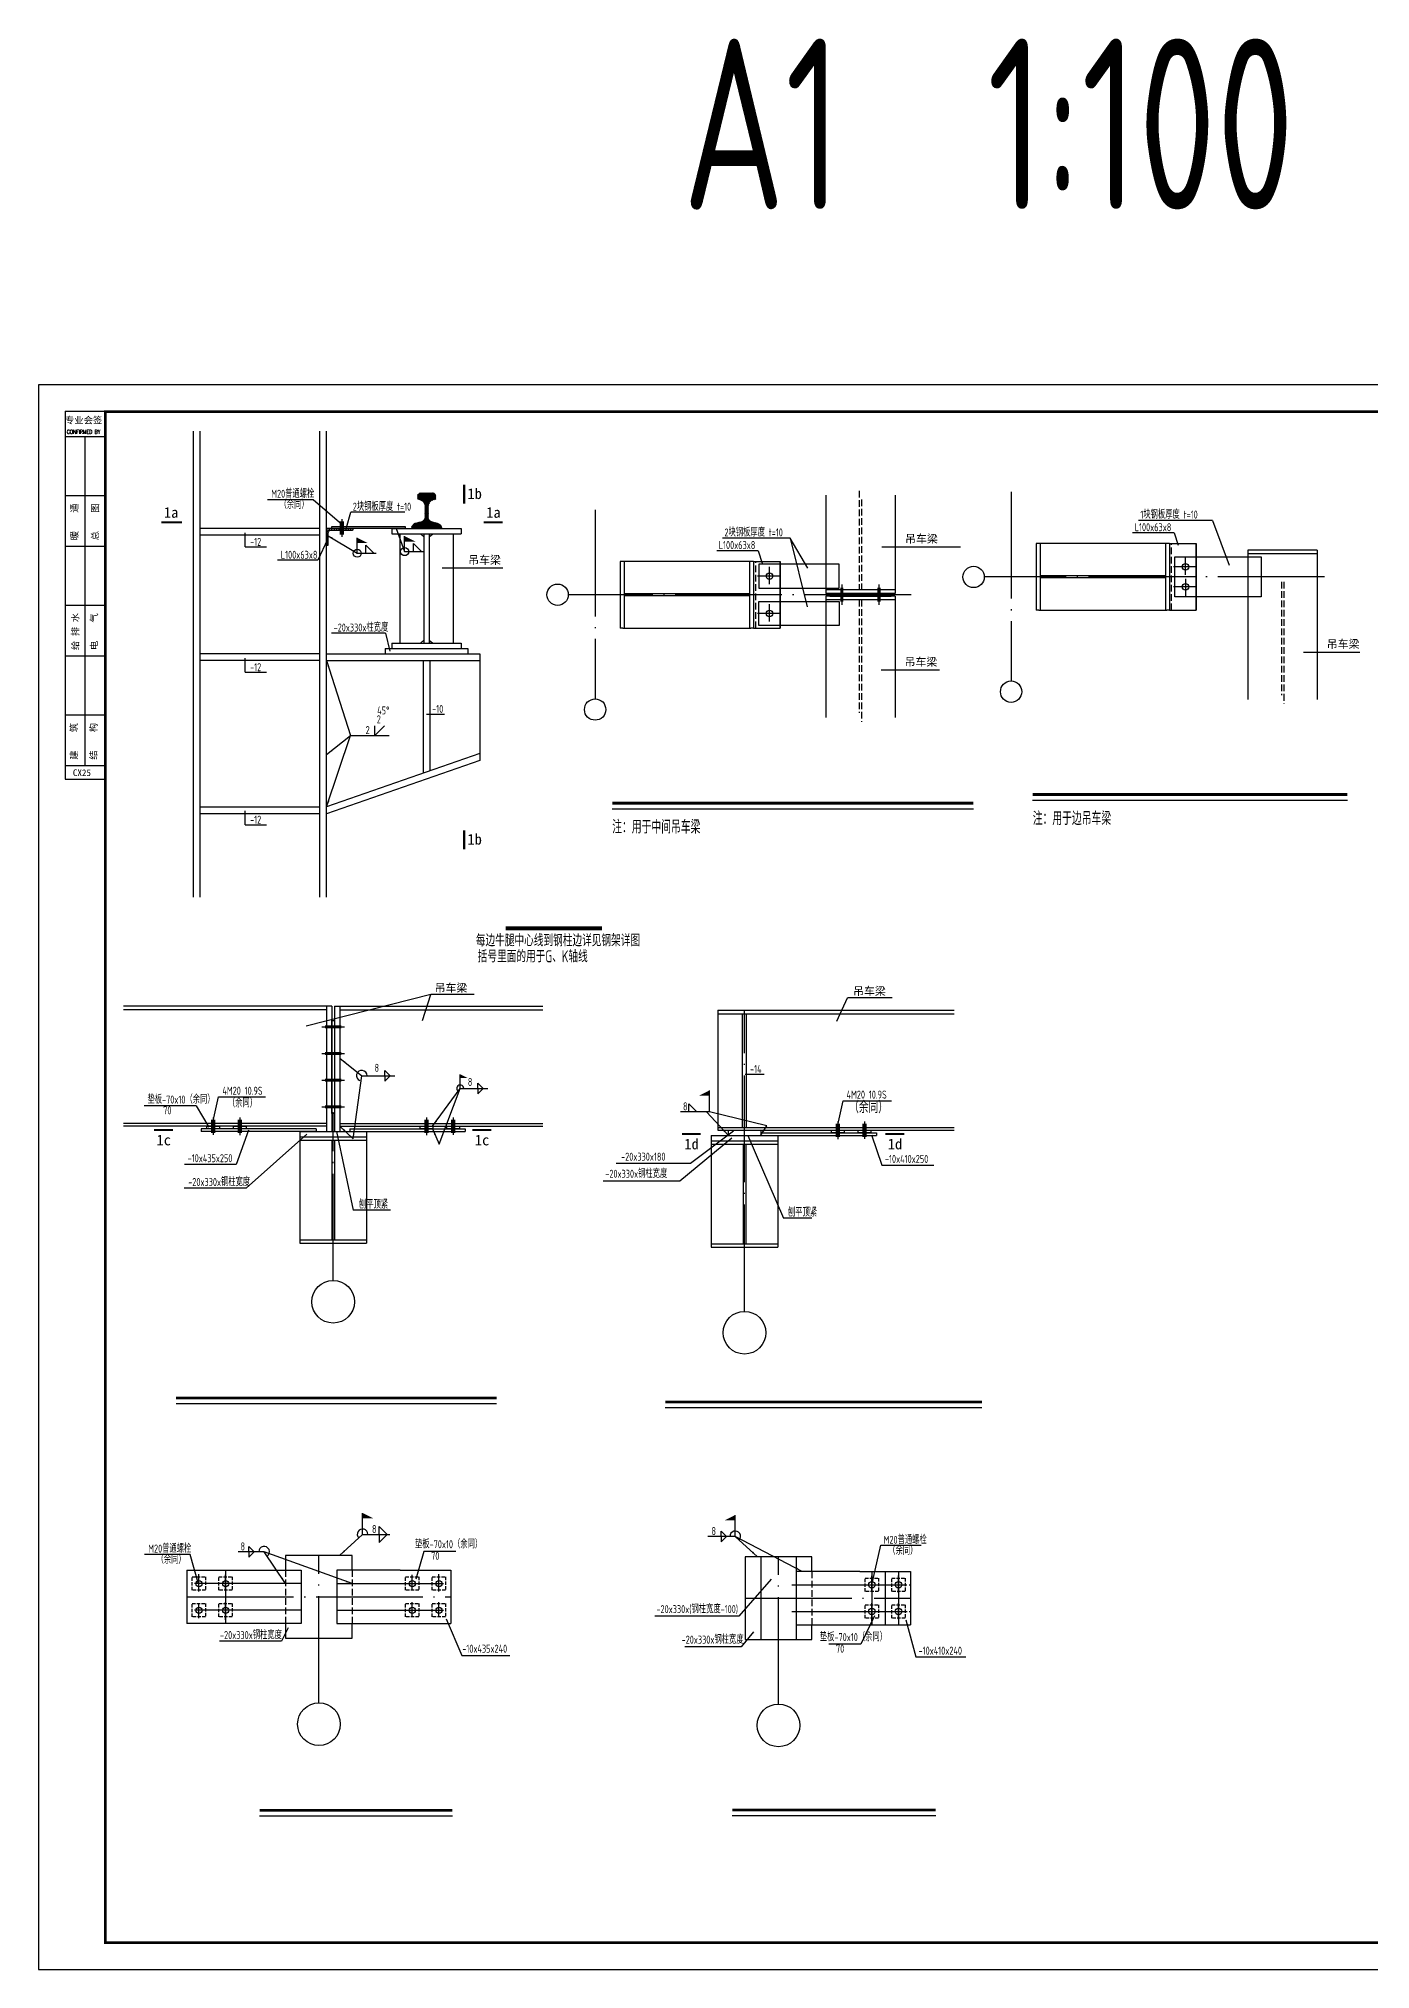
# Model space of a CAD drawing. Extents: x -138012 to 2129925, y -311560 to 0.
# Drawn here: x 2045825 to 2095771, y -188810 to -116427 of the extents above; entities that cross this region are included whole.
import ezdxf
from ezdxf.enums import TextEntityAlignment as Align

# ---------------------------------------------------------------- set-up
doc = ezdxf.new("R2010")
doc.units = 0
doc.header["$LTSCALE"] = 1000
doc.header["$MEASUREMENT"] = 0
doc.linetypes.add('DASH', pattern=[0.35, 0.25, -0.1])
doc.linetypes.add('DOTE', pattern=[2.42, 2, -0.2, 0.02, -0.2])
doc.layers.get('0').update_dxf_attribs({"linetype": 'CONTINUOUS'})
for name, color, linetype in [('10', 7, 'CONTINUOUS'), ('14', 2, 'CONTINUOUS'), ('DIM_SYMB', 3, 'CONTINUOUS'), ('DOTE', 253, 'DOTE'), ('PUB_TEXT', 7, 'CONTINUOUS'), ('PUB_TITLE', 4, 'CONTINUOUS'), ('STEEL', 6, 'CONTINUOUS'), ('TEXT', 7, 'CONTINUOUS'), ('THIN', 7, 'CONTINUOUS'), ('刚架', 4, 'CONTINUOUS'), ('图框', 4, 'CONTINUOUS'), ('柱子', 3, 'CONTINUOUS'), ('角钢拉板', 211, 'CONTINUOUS')]:
    doc.layers.add(name, color=color, linetype=linetype)
doc.styles.add('FF', font='tssdeng.shx', dxfattribs={"width": 0.7, "bigfont": 'tssdchn.shx'})
doc.styles.add('H1', font='')
doc.styles.add('iIcon2', font='')
doc.styles.add('MIMI-TKWZ', font='romanc.shx', dxfattribs={"width": 0.75, "oblique": 15, "bigfont": 'bigfont.shx'})
doc.styles.add('TSSD_Dimension', font='tssdeng.shx', dxfattribs={"width": 0.7, "bigfont": 'hztxt.shx'})
doc.styles.add('TSSD_REIN', font='tssdeng.shx', dxfattribs={"width": 0.7, "bigfont": 'tssdchn.shx'})
doc.styles.get('H1').set_extended_font_data('SimSun')
doc.styles.get('iIcon2').set_extended_font_data('SimSun')
doc.dimstyles.new('TSAN_100_100', dxfattribs={"dimtxt": 300, "dimasz": 100, "dimexe": 250, "dimexo": 250, "dimgap": 100, "dimtad": 2, "dimzin": 0, "dimdsep": 46, "dimtxsty": 'TSSD_Dimension', "dimblk": '_tsdba', "dimcen": 0, "dimclrt": 7, "dimadec": 0, "dimazin": 0, "dimtfac": 1, "dimtdec": 0, "dimtix": 1, "dimtmove": 2, "dimatfit": 3, "dimldrblk": '_tsdba', "dimfxl": 0, "dimtolj": 1, "dimtzin": 0, "dimarcsym": 0})
doc.dimstyles.new('TSAN_100_300', dxfattribs={"dimtxt": 900, "dimasz": 300, "dimexe": 750, "dimexo": 750, "dimgap": 300, "dimtad": 2, "dimlfac": 0.333333, "dimzin": 0, "dimdsep": 46, "dimtxsty": 'TSSD_Dimension', "dimblk": '_tsdba', "dimcen": 0, "dimclrt": 7, "dimadec": 0, "dimazin": 0, "dimtfac": 1, "dimtdec": 0, "dimtix": 1, "dimtmove": 2, "dimatfit": 3, "dimldrblk": '_tsdba', "dimfxl": 0, "dimtolj": 1, "dimtzin": 0, "dimarcsym": 0})
doc.dimstyles.new('TSAN_100_400', dxfattribs={"dimtxt": 1200, "dimasz": 400, "dimexe": 1000, "dimexo": 1000, "dimgap": 400, "dimtad": 2, "dimlfac": 0.25, "dimzin": 0, "dimdsep": 46, "dimtxsty": 'TSSD_Dimension', "dimblk": '_tsdba', "dimcen": 0, "dimclrt": 7, "dimadec": 0, "dimazin": 0, "dimtfac": 1, "dimtdec": 0, "dimtix": 1, "dimtmove": 2, "dimatfit": 3, "dimldrblk": '_tsdba', "dimfxl": 0, "dimtolj": 1, "dimtzin": 0, "dimarcsym": 0})

# ---------------------------------------------------------------- blocks, each defined once
blk = doc.blocks.new('A$C09065853')
h = blk.add_hatch()
h.set_pattern_fill('ANSI31', color=8, scale=100, style=0)
h.set_pattern_definition([(45, (-14064.265, -8087.625), (-8.838835, 8.838835), [])])
h.paths.add_polyline_path([(253, 416), (253, 223, -0.341761), (178, 127), (75, 100, 0.2722), (0, 25), (0, 0), (570, 0), (570, 25, 0.2722), (495, 100), (392, 127, -0.341761), (318, 223), (318, 416, -0.364443), (455, 545), (455, 620, 0.414214), (405, 670), (165, 670, 0.414214), (115, 620), (115, 545, -0.364443)])
blk = doc.blocks.new('_tsdba')
blk.add_lwpolyline([(0, 0, 0, 0.658, 0), (-2.5, 0, 0.658, 0.658, 0)], format="xyseb")
blk = doc.blocks.new('654634')
at = {"layer": '图框'}
for p, q in [((71967, -136041), (73467, -136041)), ((71967, -136041), (71967, -149325)), ((71967, -136987), (73467, -136987)), ((71967, -139193), (73467, -139193)), ((71967, -141099), (73467, -141099)), ((71967, -143306), (73467, -143306)), ((71967, -145212), (73467, -145212)), ((71967, -147419), (73467, -147419)), ((71967, -149325), (73467, -149325)), ((71967, -149325), (71967, -149825)), ((71967, -149825), (73467, -149825))]:
    blk.add_line(p, q, dxfattribs=at)
blk.add_lwpolyline([(72717, -149325), (72717, -136987)], dxfattribs=at)
at = {"layer": '图框', "style": 'iIcon2'}
for s, p in [('专业会签', (71956, -136500)), ('CX25', (72252, -149714))]:
    blk.add_text(s, height=250, dxfattribs=at).set_placement(p)
at = {"layer": '图框', "style": 'MIMI-TKWZ', "width": 0.75}
blk.add_text('CONFIRMED BY', height=145, dxfattribs=at).set_placement((72026, -136885))
at = {"layer": '图框', "style": 'iIcon2'}
for s, p in [('暖    通', (72436, -140877)), ('总    图', (73213, -140877)), ('给 排 水', (72469, -144990)), ('电    气', (73176, -144990)), ('建    筑', (72418, -149103)), ('结    构', (73149, -149103))]:
    blk.add_text(s, height=250, rotation=90, dxfattribs=at).set_placement(p)

msp = doc.modelspace()

# ---------------------------------------------------------------- hatches: boundary and pattern name
h = msp.add_hatch()
h.set_pattern_fill('ANSI31', color=250, scale=500, style=0)
h.set_pattern_definition([(45, (1891432.21, -37876.193), (-44.194174, 44.194174), [])])
h.paths.add_polyline_path([(2056687.732, -134952.386, -0.414213562), (2056787.732, -134852.386), (2057594.399, -134852.386, 0.414213562), (2057627.732, -134819.053), (2057627.732, -134792.386), (2056827.732, -134792.386), (2056827.732, -134792.386), (2056627.732, -134792.386), (2056627.732, -135422.386), (2056654.399, -135422.386, 0.414213562), (2056687.732, -135389.053)])

# ---------------------------------------------------------------- linework, layer by layer
for p, q in [((2075343.06, -133548.305, -490), (2075343.06, -137226.305, -490)), ((2077943.06, -133548.305, -490), (2077943.06, -137226.305, -490)), ((2089851.226, -134486.585, 48.094), (2090478.432, -136171.072, -1.766)), ((2053568.385, -135482.333), (2053568.385, -134960.463)), ((2074669.734, -136273.762, -1.818), (2074015.249, -135156.046, 48.042)), ((2074015.249, -135156.046, 48.042), (2074642.455, -137728.226, -1.818)), ((2088413.942, -134959.393, 48.042), (2088558.568, -135417.482, -0.23)), ((2053568.385, -135482.333), (2054369.887, -135482.333)), ((2067736.562, -136026.305, -1.818), (2067636.562, -136026.305, -1.818)), ((2067636.562, -136026.305), (2067636.562, -138526.305, -2.02)), ((2072536.562, -136026.305, -1.818), (2067736.562, -136026.308, 1.616)), ((2067786.562, -136026.305, 1.616), (2067786.562, -138526.305, -0.404)), ((2072486.562, -136026.305), (2072486.562, -138526.305, -2.02)), ((2072636.562, -136026.305, -1.818), (2072536.562, -136026.305, -1.818)), ((2072636.562, -136026.305), (2072636.562, -138526.305, -2.02)), ((2072636.562, -136026.305), (2073631.736, -136026.305, -1.268)), ((2072813.715, -135628.855, 48.042), (2072958.342, -136086.944, -0.23)), ((2073631.736, -138526.305, -1.47), (2073631.736, -136026.305, -1.268)), ((2073631.736, -136026.305, 0.55), (2073631.736, -138526.305, -1.47)), ((2077444.413, -135480.152, 356.586), (2080392.927, -135480.152, -701.157)), ((2083236.788, -135356.844), (2083236.788, -137856.844, -2.02)), ((2083336.788, -135356.844, -1.818), (2083236.788, -135356.844, -1.818)), ((2088136.788, -135356.844, -1.818), (2083336.788, -135356.846, 1.616)), ((2083386.788, -135356.844, 1.616), (2083386.788, -137856.844, -0.404)), ((2088086.788, -135356.844), (2088086.788, -137856.844, -2.02)), ((2088236.788, -135356.844, -1.818), (2088136.788, -135356.844, -1.818)), ((2088236.788, -135356.844), (2089231.962, -135356.844, 0.105)), ((2088236.788, -135356.844), (2088236.788, -137856.844, -2.02)), ((2089231.962, -137856.844, -1.47), (2089231.962, -135356.844, -1.268)), ((2089231.962, -135356.844, 0.55), (2089231.962, -137856.844, -1.47)), ((2091179.037, -135606.844, -489.948), (2091179.037, -141204.765, -489.948)), ((2093779.037, -135606.844, -449.497), (2091179.037, -135606.844, -449.497)), ((2093779.037, -135746.844, -449.497), (2091179.037, -135746.844, -449.497)), ((2093779.037, -135606.844, -489.948), (2093779.037, -141204.765, -489.948)), ((2060960.365, -136272.872, 857.435), (2063236.661, -136272.872, 19.023)), ((2088086.788, -136566.844, -1.818), (2083386.788, -136566.844, -1.818)), ((2088086.788, -136646.844, -1.818), (2083386.788, -136646.844, -1.818)), ((2072486.562, -137236.305, -1.818), (2067786.562, -137236.305, -1.818)), ((2072486.562, -137316.305, -1.818), (2067786.562, -137316.305, -1.818)), ((2077943.06, -137086.305, -490), (2075343.06, -137086.305, -490)), ((2077943.06, -137226.305, -490), (2075343.06, -137226.305, -490)), ((2075343.06, -137326.305, -490), (2075343.06, -141874.226, -490)), ((2077943.06, -137326.305, -490), (2075343.06, -137326.305, -490)), ((2077943.06, -137466.305, -490), (2075343.06, -137466.305, -490)), ((2077943.06, -137326.305, -490), (2077943.06, -141874.226, -490)), ((2083336.788, -137856.844, -1.818), (2083236.788, -137856.844, -1.818)), ((2083336.788, -137856.844, -1.818), (2088136.788, -137856.844, -2.02)), ((2088236.788, -137856.844, -1.818), (2088136.788, -137856.844, -1.818)), ((2088236.788, -137856.844, -0.202), (2089231.962, -137856.844, -0.097)), ((2058837.948, -138714.925, -910.14), (2058995.216, -139394.628)), ((2067736.562, -138526.305, -1.818), (2067636.562, -138526.305, -1.818)), ((2067736.562, -138526.305, -1.818), (2072536.562, -138526.305, -2.02)), ((2072636.562, -138526.305, -1.818), (2072536.562, -138526.305, -1.818)), ((2072636.562, -138526.305, -0.202), (2073631.736, -138526.305, -1.47)), ((2053568.385, -140180.714), (2053568.385, -139658.845)), ((2093258.89, -139424.69, 367.487), (2095380.41, -139424.69, -230.594)), ((2053568.385, -140180.714), (2054369.887, -140180.714)), ((2077422.913, -140094.152, 367.435), (2079610.273, -140094.152, -525.266)), ((2060374.573, -141746.864, -980), (2061043.254, -141746.864, -980)), ((2053568.385, -145898.495), (2053568.385, -145376.625)), ((2053568.385, -145898.495), (2054369.887, -145898.495)), ((2051729.405, -156441.072), (2052202.778, -157239.535)), ((2055620.67, -157593.64, 356.276), (2058120.67, -157593.64, 356.276)), ((2055620.67, -157723.722, 356.276), (2058120.67, -157723.722, 356.276)), ((2056820.834, -157723.722, 359.916), (2056820.834, -161453.558, 464.265)), ((2056920.506, -157723.722, 359.916), (2056920.506, -161453.558, 464.265)), ((2071047.216, -157743.64, 356.276), (2073547.216, -157743.64, 356.276)), ((2071047.216, -157873.722, 356.276), (2073547.216, -157873.722, 356.276)), ((2072247.38, -157873.722, 359.916), (2072247.38, -161603.558, 464.265)), ((2072347.052, -157873.722, 359.916), (2072347.052, -161603.558, 464.265)), ((2055620.67, -161453.558, 467.904), (2058120.67, -161453.558, 467.904)), ((2055620.67, -161583.64, 467.904), (2058120.67, -161583.64, 467.904)), ((2071047.216, -161603.558, 467.904), (2073547.216, -161603.558, 467.904)), ((2071047.216, -161733.64), (2073547.216, -161733.64)), ((2060276.286, -173138.077), (2059972.089, -174179.589, -2)), ((2077172.461, -175559.808), (2076655.355, -176621.39, 1))]:
    msp.add_line(p, q)
at = {"const_width": 80}
for points in [[(2061783.148, -133859.315), (2061783.148, -133148.315)], [(2051199.26, -134562.472), (2050432.26, -134562.472)], [(2063231.483, -134562.472), (2062520.483, -134562.472)], [(2061783.148, -146815.425), (2061783.148, -146104.425)], [(2050865.824, -157344.211), (2050154.824, -157344.211)], [(2062803.824, -157344.211), (2062092.824, -157344.211)], [(2070659.369, -157494.211), (2069948.369, -157494.211)], [(2078287.369, -157494.211), (2077576.369, -157494.211)]]:
    msp.add_lwpolyline(points, dxfattribs=at)
for points, elevation in [([(2059577.831, -134792.386), (2056827.732, -134792.386), (2056827.732, -134717.386), (2059577.831, -134717.386)], -490), ([(2088436.788, -135856.844), (2091679.138, -135856.844), (2091679.138, -137356.844), (2088436.788, -137356.844)], -0.101), ([(2072836.562, -137026.305), (2075843.161, -137026.305), (2075843.161, -136126.305), (2072836.562, -136126.305)], -0.202), ([(2072836.562, -137526.305), (2075843.161, -137526.305), (2075843.161, -138426.305), (2072836.562, -138426.305)], -0.202), ([(2075493.06, -137326.305), (2077793.06, -137326.305), (2077793.06, -137226.305), (2075493.06, -137226.305)], -490), ([(2056820.67, -153233.769), (2056920.67, -153233.769), (2056920.67, -156717.877), (2056820.67, -156717.877)], 1239.358), ([(2052132.761, -157193.567), (2052608.58, -157193.567), (2052608.58, -157293.64), (2052132.761, -157293.64)], 356.276), ([(2053132.761, -157193.567), (2053608.58, -157193.567), (2053608.58, -157293.64), (2053132.761, -157293.64)], 356.276), ([(2060132.761, -157193.567), (2060608.58, -157193.567), (2060608.58, -157293.64), (2060132.761, -157293.64)], 356.276), ([(2061132.761, -157193.567), (2061608.58, -157193.567), (2061608.58, -157293.64), (2061132.761, -157293.64)], 356.276), ([(2075559.306, -157343.567), (2076035.125, -157343.567), (2076035.125, -157443.64), (2075559.306, -157443.64)], 356.276), ([(2076559.306, -157343.567), (2077035.125, -157343.567), (2077035.125, -157443.64), (2076559.306, -157443.64)], 356.276)]:
    msp.add_lwpolyline(points, close=True, dxfattribs=dict(elevation=elevation))
at = {"const_width": 120}
for points, elevation in [([(2075946.138, -137014.805), (2075946.138, -137537.805)], -490), ([(2077339.982, -137014.805), (2077339.982, -137537.805)], -490), ([(2056560.215, -153476.088), (2057183.215, -153476.088)], 441.013), ([(2056560.215, -154476.088), (2057183.215, -154476.088)], 441.013), ([(2056560.215, -155476.088), (2057183.215, -155476.088)], 441.013), ([(2056560.215, -156476.088), (2057183.215, -156476.088)], 441.013)]:
    msp.add_lwpolyline(points, dxfattribs=dict(at, elevation=elevation))
at = {"linetype": 'DASH', "ltscale": 0.5, "elevation": -2}
for points in [[(2051589.821, -174098.255), (2052089.821, -174098.255), (2052089.821, -174598.255), (2051589.821, -174598.255)], [(2052589.821, -174098.255), (2053089.821, -174098.255), (2053089.821, -174598.255), (2052589.821, -174598.255)], [(2059589.821, -174098.255), (2060089.821, -174098.255), (2060089.821, -174598.255), (2059589.821, -174598.255)], [(2060589.821, -174098.255), (2061089.821, -174098.255), (2061089.821, -174598.255), (2060589.821, -174598.255)], [(2076824.069, -174140.108), (2077324.069, -174140.108), (2077324.069, -174640.108), (2076824.069, -174640.108)], [(2077824.069, -174140.108), (2078324.069, -174140.108), (2078324.069, -174640.108), (2077824.069, -174640.108)], [(2051589.821, -175098.255), (2052089.821, -175098.255), (2052089.821, -175598.255), (2051589.821, -175598.255)], [(2052589.821, -175098.255), (2053089.821, -175098.255), (2053089.821, -175598.255), (2052589.821, -175598.255)], [(2059589.821, -175098.255), (2060089.821, -175098.255), (2060089.821, -175598.255), (2059589.821, -175598.255)], [(2060589.821, -175098.255), (2061089.821, -175098.255), (2061089.821, -175598.255), (2060589.821, -175598.255)], [(2076822.22, -175140.108), (2077322.22, -175140.108), (2077322.22, -175640.108), (2076822.22, -175640.108)], [(2077824.069, -175140.108), (2078324.069, -175140.108), (2078324.069, -175640.108), (2077824.069, -175640.108)]]:
    msp.add_lwpolyline(points, close=True, dxfattribs=at)
for centre, radius in [((2080889.707, -136606.844, -1.818), 400), ((2065289.481, -137276.305, -1.818), 400), ((2082297.326, -140909.496, -1.41), 400), ((2066697.099, -141578.957, -1.41), 400), ((2056870.67, -163780.091, 467.904), 800), ((2072297.216, -164940.355, 467.904), 800), ((2056339.821, -179619.457, -2), 800), ((2073574.069, -179661.31, -2), 800)]:
    msp.add_circle(centre, radius)
at = {"layer": '14', "linetype": 'DASH'}
for p, q in [((2076603.06, -133378.977, -490), (2076603.06, -137086.305, -490)), ((2076683.06, -133710.169, -490), (2076683.06, -137086.305, -490)), ((2072716.562, -138526.305), (2072716.562, -136026.305)), ((2088316.788, -137856.844), (2088316.788, -135356.844)), ((2092439.037, -136796.844, -489.948), (2092439.037, -141035.436, -489.948)), ((2092519.037, -136796.844, -489.948), (2092519.037, -141366.629, -489.948)), ((2076603.06, -137466.305, -490), (2076603.06, -141704.897, -490)), ((2076683.06, -137466.305, -490), (2076683.06, -142036.09, -490))]:
    msp.add_line(p, q, dxfattribs=at)
at = {"layer": '14'}
for p, q in [((2056377.732, -134794.005), (2051877.732, -134794.005)), ((2056377.732, -135044.005), (2051877.732, -135044.005)), ((2059077.73, -134792.386, -490), (2061677.73, -134792.386, -490)), ((2059077.73, -134792.386, -490), (2059077.73, -134992.386, -490)), ((2059077.73, -134992.386, -490), (2060277.73, -134992.386, -490)), ((2059377.73, -134992.386, -490), (2059377.73, -139092.386, -490)), ((2060277.73, -135103.448, -490), (2060147.272, -134992.386, -490)), ((2060277.73, -134992.386, -490), (2060277.73, -139092.386, -490)), ((2060277.73, -134992.386, -490), (2061677.73, -134992.386, -490)), ((2060477.73, -134992.386, -490), (2060477.73, -139092.386, -490)), ((2060477.73, -135103.448, -490), (2060608.188, -134992.386, -490)), ((2061377.73, -134992.386, -490), (2061377.73, -139092.386, -490)), ((2061677.73, -134792.386, -490), (2061677.73, -134992.386, -490)), ((2056377.732, -139492.386), (2051877.732, -139492.386)), ((2056627.732, -139492.386), (2062377.728, -139492.386)), ((2058827.73, -139292.386, -490), (2061927.73, -139292.386, -490)), ((2058827.73, -139292.386, -490), (2058827.73, -139492.386, -490)), ((2059077.73, -139092.386, -490), (2060277.73, -139092.386, -490)), ((2059077.73, -139092.386, -490), (2059077.73, -139292.386, -490)), ((2060277.73, -138981.325, -490), (2060147.272, -139092.386, -490)), ((2060277.73, -139092.386, -490), (2061677.73, -139092.386, -490)), ((2060477.73, -138981.325, -490), (2060608.188, -139092.386, -490)), ((2061677.73, -139092.386, -490), (2061677.73, -139292.386, -490)), ((2061927.73, -139292.386, -490), (2061927.73, -139492.386, -490)), ((2062377.728, -139492.386), (2062377.728, -143492.386)), ((2056377.732, -139742.386), (2051877.732, -139742.386)), ((2056627.732, -139742.386), (2062377.728, -139742.386)), ((2060252.73, -139742.386, -980), (2060252.73, -143969.553, -980)), ((2060502.73, -139742.386, -980), (2060502.73, -143882.596, -980)), ((2062377.728, -143230.423), (2056627.728, -145230.423)), ((2062377.728, -143492.386), (2056627.728, -145492.386)), ((2056377.728, -145242.386), (2051877.728, -145242.386)), ((2056377.728, -145492.386), (2051877.728, -145492.386))]:
    msp.add_line(p, q, dxfattribs=at)
at = {"layer": 'DIM_SYMB'}
for points, const_width in [([(2083098.827, -144762.022), (2094910.337, -144762.022)], 105), ([(2067336.043, -145087.541), (2080882.9, -145087.541)], 105), ([(2063338.451, -149781.485), (2066954.621, -149781.485)], 140), ([(2050982.729, -167391.023), (2063002.682, -167391.023)], 105), ([(2069325.678, -167541.023), (2081199.131, -167541.023)], 105), ([(2054114.764, -182848.64), (2061342.942, -182848.64)], 105), ([(2071836.162, -182836.179), (2079471.338, -182836.179)], 105)]:
    msp.add_lwpolyline(points, dxfattribs=dict(at, const_width=const_width))
for points in [[(2067336.043, -145297.541), (2080882.9, -145297.541)], [(2083098.827, -144972.022), (2094910.337, -144972.022)], [(2050982.729, -167601.023), (2063002.682, -167601.023)], [(2069325.678, -167751.023), (2081199.131, -167751.023)], [(2054114.764, -183058.64), (2061342.942, -183058.64)], [(2071836.162, -183046.179), (2079471.338, -183046.179)]]:
    msp.add_lwpolyline(points, dxfattribs=at)
at = {"layer": 'DOTE', "color": 8, "linetype": 'DOTE', "ltscale": 2}
for p, q in [((2082297.326, -133420.765, -1.41), (2082297.326, -140509.496, -1.41)), ((2066697.099, -134090.226, -1.41), (2066697.099, -141178.957, -1.41)), ((2088838.387, -136531.676, -116.666), (2088838.387, -135882.47, -116.666)), ((2088838.387, -136476.176, -116.666), (2088838.387, -135896.324, -116.666)), ((2073631.736, -136576.305, -0.092), (2072788.161, -136576.305, -0.092)), ((2073238.161, -136876.137, -0.092), (2073238.161, -136226.932, -0.092)), ((2073238.161, -136820.638, -0.092), (2073238.161, -136240.785, -0.092)), ((2094043.233, -136606.844, -489.948), (2081289.707, -136606.844, -1.818)), ((2089231.962, -136231.844, -116.666), (2088388.387, -136231.844, -116.666)), ((2088838.387, -136682.012, -116.666), (2088838.387, -137331.217, -116.666)), ((2088838.387, -136737.511, -116.666), (2088838.387, -137317.364, -116.666)), ((2078543.06, -137276.305, -490), (2065689.481, -137276.305, -1.818)), ((2089231.962, -136981.844, -116.666), (2088388.387, -136981.844, -116.666)), ((2073631.736, -137976.305, -0.092), (2072788.161, -137976.305, -0.092)), ((2073238.161, -138276.137, -0.092), (2073238.161, -137626.932, -0.092)), ((2073238.161, -138220.638, -0.092), (2073238.161, -137640.785, -0.092)), ((2072297.216, -164140.355, 467.904), (2072297.216, -152844.374, 361.895)), ((2056870.67, -162980.091, 467.904), (2056870.67, -156678.211, 356.276)), ((2056339.821, -178819.457, -2), (2056339.821, -173298.255, -2)), ((2073574.069, -178861.31, -2), (2073574.069, -173340.108, -2)), ((2055670.277, -174348.255, -2), (2051389.821, -174348.255, -2)), ((2051839.821, -174648.087, -2), (2051839.821, -173998.882, -2)), ((2051839.821, -174592.588, -2), (2051839.821, -174012.735, -2)), ((2052839.821, -173848.255, -2), (2052839.821, -175848.255, -2)), ((2052839.821, -174592.588, -2), (2052839.821, -174012.735, -2)), ((2052839.821, -174592.588, -2), (2052839.821, -174012.735, -2)), ((2057009.364, -174348.255, -1.762), (2061289.821, -174348.255, -2)), ((2059560.654, -174348.255, -2), (2060156.873, -174348.255, -2)), ((2059560.654, -174348.255, -2), (2060156.873, -174348.255, -2)), ((2059839.821, -174592.588, -2), (2059839.821, -174012.735, -2)), ((2059839.821, -174592.588, -2), (2059839.821, -174012.735, -2)), ((2060839.821, -174648.087, -2), (2060839.821, -173998.882, -2)), ((2060839.821, -174592.588, -2), (2060839.821, -174012.735, -2)), ((2074074.069, -174390.108, -2), (2078524.069, -174390.108, -2)), ((2076794.903, -174390.108, -2), (2077391.122, -174390.108, -2)), ((2076794.903, -174390.108, -2), (2077391.122, -174390.108, -2)), ((2077074.069, -173890.108, -2), (2077074.069, -175890.108, -2)), ((2077074.069, -174634.44, -2), (2077074.069, -174054.588, -2)), ((2077074.069, -174634.44, -2), (2077074.069, -174054.588, -2)), ((2077574.069, -173890.108, -2), (2077574.069, -175890.108, -2)), ((2077794.903, -174390.108, -2), (2078391.122, -174390.108, -2)), ((2077820.14, -174390.108, -2), (2078360.914, -174390.108, -2)), ((2078074.069, -173890.108, -2), (2078074.069, -175890.108, -2)), ((2078074.069, -174689.94, -2), (2078074.069, -174040.734, -2)), ((2078074.069, -174634.44, -2), (2078074.069, -174054.588, -2)), ((2051389.821, -174848.255, -2), (2061289.821, -174848.255, -2)), ((2051839.821, -175640.26, -2), (2051839.821, -175096.526, -2)), ((2052839.821, -175592.588, -2), (2052839.821, -175037.735, -2)), ((2052839.821, -175706.877, -2), (2052839.821, -175096.526, -2)), ((2059839.821, -175592.588, -2), (2059839.821, -175037.735, -2)), ((2060839.821, -175592.588, -2), (2060839.821, -175037.735, -2)), ((2072324.069, -174890.108, -2), (2078524.069, -174890.108, -2)), ((2077074.069, -175634.44, -2), (2077074.069, -175079.588, -2)), ((2077074.069, -175748.73, -2), (2077074.069, -175138.378, -2)), ((2078074.069, -175634.44, -2), (2078074.069, -175079.588, -2)), ((2078074.069, -175682.113, -2), (2078074.069, -175138.378, -2)), ((2055670.277, -175348.255, -2), (2051389.821, -175348.255, -2)), ((2057009.364, -175348.255, -1.762), (2061289.821, -175348.255, -2)), ((2059546.793, -175348.255, -2), (2060129.151, -175348.255, -2)), ((2074074.069, -175390.108, -2), (2078524.069, -175390.108, -2)), ((2076781.041, -175390.108, -2), (2077363.399, -175390.108, -2)), ((2076794.903, -175390.108, -2), (2077391.122, -175390.108, -2)), ((2077794.903, -175390.108, -2), (2078391.122, -175390.108, -2)), ((2077847.881, -175390.108, -2), (2078402.516, -175390.108, -2))]:
    msp.add_line(p, q, dxfattribs=at)
at = {"layer": 'PUB_TITLE'}
msp.add_lwpolyline([(2045824.534, -188809.95), (2129924.534, -188809.95), (2129924.534, -129409.95), (2045824.534, -129409.95)], close=True, dxfattribs=at)
at = {"layer": 'PUB_TITLE', "const_width": 100}
msp.add_lwpolyline([(2048324.534, -187809.95), (2128924.534, -187809.95), (2128924.534, -130409.95), (2048324.534, -130409.95)], close=True, dxfattribs=at)
at = {"layer": 'STEEL'}
msp.add_lwpolyline([(2056627.732, -134792.386), (2056627.732, -135422.386), (2056654.399, -135422.386, 0.414213562), (2056687.732, -135389.053), (2056687.732, -134952.386, -0.414213562), (2056787.732, -134852.386), (2057594.399, -134852.386, 0.414213562), (2057627.732, -134819.053), (2057627.732, -134792.386), (2056627.732, -134792.386)], format="xyb", dxfattribs=at)
at = {"layer": 'TEXT'}
for p, q in [((2056126.111, -133713.129, -36.01), (2054411.894, -133713.129, -36.01)), ((2057196.284, -134642.433, -223.255), (2056126.111, -133713.129, -36.01)), ((2059555.635, -134185.11, -440.14), (2057529.298, -134185.11, 29.86)), ((2089851.226, -134486.585, 48.094), (2087068.612, -134486.585, 48.042)), ((2056653.01, -135199.956, 51.86), (2056293.555, -135977.69, 95.721)), ((2074015.249, -135156.046, 48.042), (2071468.386, -135156.046, 48.042)), ((2088413.942, -134959.393, 48.042), (2086854.772, -134959.393, 48.042)), ((2056293.555, -135977.69, 95.721), (2054784.453, -135977.69, 95.721)), ((2058102.603, -135720.283, -12), (2058102.603, -135420.283, -12)), ((2058402.603, -135720.283, -12), (2058102.603, -135420.283, -12)), ((2060179.542, -135660.279, -12), (2059879.542, -135360.279, -12)), ((2059879.542, -135660.279, -12), (2059879.542, -135360.279, -12)), ((2072813.715, -135628.855, 48.042), (2071254.546, -135628.855, 48.042)), ((2058837.948, -138714.925, -910.14), (2056811.61, -138714.925, -440.14)), ((2060531.009, -152258.226, 525.75), (2055856.178, -153451.134, 525.75)), ((2060223.333, -153240.215, 525.75), (2060531.009, -152258.226, 525.75)), ((2062159.233, -152258.226, 525.75), (2060531.009, -152258.226, 525.75)), ((2075760.878, -153263.215, 525.75), (2076162.428, -152389.46, 525.75)), ((2077833.198, -152389.46, 525.75), (2076162.428, -152389.46, 525.75)), ((2059009.772, -155310.476, 672.304), (2058809.772, -155110.476, 672.304)), ((2058809.772, -155310.476, 672.304), (2058809.772, -155110.476, 672.304)), ((2058809.772, -155310.476, 672.304), (2058809.772, -155510.476, 672.304)), ((2059009.772, -155310.476, 672.304), (2058809.772, -155510.476, 672.304)), ((2062300.05, -155788.993, 356.276), (2062300.05, -155588.993, 356.276)), ((2062500.05, -155788.993, 356.276), (2062300.05, -155588.993, 356.276)), ((2073035.08, -155262.305), (2072323.715, -155262.305)), ((2052370.67, -157000.782, 356.276), (2052569.384, -156098.336, 356.276)), ((2052569.384, -156098.336, 356.276), (2054329.036, -156098.336, 356.276)), ((2062500.05, -155788.993, 356.276), (2062300.05, -155988.993, 356.276)), ((2062300.05, -155788.993, 356.276), (2062300.05, -155988.993, 356.276)), ((2075797.216, -157150.782, 356.276), (2075995.929, -156248.336, 356.276)), ((2075995.929, -156248.336, 356.276), (2077808.545, -156248.336, 356.276)), ((2051729.405, -156441.072), (2049786.138, -156441.072)), ((2070506.233, -156655.214), (2070206.233, -156355.214)), ((2070206.233, -156655.214), (2070206.233, -156355.214)), ((2053701.95, -157349.971, 356.276), (2053236.139, -158638.972, 356.276)), ((2055882.824, -157497.211, 356.276), (2053608.24, -159527.256, 356.276)), ((2056997.222, -157393.64, 356.276), (2057624.659, -160345.514, 356.276)), ((2071826.369, -157649.211, 356.276), (2069870.786, -159263.256, 356.276)), ((2071883.752, -157389.632), (2070270.896, -158598.916)), ((2072423.767, -157543.64, 356.276), (2073762, -160643.98, 356.276)), ((2077061.73, -157519.666, -55.814), (2077443.135, -158662.063, -55.814)), ((2053236.139, -158638.972, 356.276), (2051292.872, -158638.972, 356.276)), ((2070270.896, -158598.916), (2067480.821, -158598.916)), ((2077443.135, -158662.063, -55.814), (2079393.143, -158662.063, -55.814)), ((2053608.24, -159527.256, 356.276), (2051287.072, -159527.256, 356.276)), ((2069870.786, -159263.256, 356.276), (2067000.278, -159263.256, 356.276)), ((2059027.814, -160345.514, 356.276), (2057624.659, -160345.514, 356.276)), ((2074820.114, -160643.98, 356.276), (2073762, -160643.98, 356.276)), ((2058597.319, -172501.123, -2), (2058597.319, -172201.123, -2)), ((2058897.319, -172501.123, -2), (2058597.319, -172201.123, -2)), ((2053908.658, -173152.115, -2), (2053708.658, -172952.115, -2)), ((2053708.658, -173152.115, -2), (2053708.658, -172952.115, -2)), ((2058897.319, -172501.123, -2), (2058597.319, -172801.123, -2)), ((2058597.319, -172501.123, -2), (2058597.319, -172801.123, -2)), ((2071428.514, -172578.791, -2), (2071428.514, -172378.791, -2)), ((2071628.514, -172578.791, -2), (2071428.514, -172378.791, -2)), ((2071628.514, -172578.791, -2), (2071428.514, -172778.791, -2)), ((2071428.514, -172578.791, -2), (2071428.514, -172778.791, -2)), ((2077074.069, -174390.108, -2), (2077415.66, -172910.511, -113.628)), ((2077415.66, -172910.511, -113.628), (2078925.612, -172910.511, -113.628)), ((2051513.891, -173258.858, -113.628), (2049799.674, -173258.858, -113.628)), ((2051813.248, -174315.356, -2), (2051513.891, -173258.858, -113.628)), ((2053708.658, -173152.115, -2), (2053708.658, -173352.115, -2)), ((2053908.658, -173152.115, -2), (2053708.658, -173352.115, -2)), ((2061472.75, -173138.077), (2060276.286, -173138.077)), ((2073297.923, -174179.099, -2), (2072085.228, -175565.127, -2)), ((2061108.675, -175669.457, -2), (2061693.08, -177040.359, -2)), ((2072085.228, -175565.127, -2), (2068937.768, -175565.127, -2)), ((2078342.923, -175711.31, -2), (2078723.506, -177097.69, -2)), ((2054934.979, -176504.796, -2), (2052613.28, -176504.796, -2)), ((2055184.691, -176010.258, -2), (2054934.979, -176504.796, -2)), ((2072632.085, -176150.805, -2), (2072169.228, -176712.93, -2)), ((2061693.08, -177040.359, -2), (2063499.839, -177040.359, -2)), ((2072169.228, -176712.93, -2), (2070055.219, -176712.93, -2)), ((2076655.355, -176621.39, 1), (2075458.891, -176621.39, 1)), ((2078723.506, -177097.69, -2), (2080595.155, -177097.69, -2))]:
    msp.add_line(p, q, dxfattribs=at)
at = {"layer": 'THIN', "color": 252}
for p, q in [((2057196.284, -134438.48, -223.255), (2057196.284, -135102.642, -223.255)), ((2075946.138, -136897.697, -490), (2075946.138, -137654.913, -490)), ((2077339.982, -136897.697, -490), (2077339.982, -137654.913, -490)), ((2056443.107, -153476.088, 441.013), (2057300.322, -153476.088, 441.013)), ((2056443.107, -154476.088, 441.013), (2057300.322, -154476.088, 441.013)), ((2056443.107, -155476.088, 441.013), (2057300.322, -155476.088, 441.013)), ((2052370.67, -156873.807, 356.276), (2052370.67, -157526.956, 356.276)), ((2053370.67, -156873.807, 356.276), (2053370.67, -157537.969, 356.276)), ((2056443.107, -156476.088, 441.013), (2057300.322, -156476.088, 441.013)), ((2060370.67, -156873.807, 356.276), (2060370.67, -157537.969, 356.276)), ((2061370.67, -156873.807, 356.276), (2061370.67, -157526.956, 356.276)), ((2075797.216, -157023.807, 356.276), (2075797.216, -157687.969, 356.276)), ((2076797.216, -157023.807, 356.276), (2076797.216, -157676.956, 356.276))]:
    msp.add_line(p, q, dxfattribs=at)
at = {"layer": 'THIN'}
for p, q in [((2057365.413, -134753.875, -20), (2057529.298, -134185.11, 29.86)), ((2057775.645, -135720.283, -12), (2057775.645, -135142.098, -12)), ((2059552.583, -135660.279, -12), (2059552.583, -135082.094, -12)), ((2057775.645, -135720.283, -12), (2058479.045, -135720.283, -12)), ((2059552.583, -135660.279, -12), (2060255.983, -135660.279, -12)), ((2057524.123, -142550.919, 10), (2058972.063, -142550.919, 10)), ((2058430.427, -142550.919, 10), (2058793.772, -142187.574, 10)), ((2058430.427, -142550.919, 10), (2058430.427, -142190.886, 10)), ((2057620.117, -157673.861, 356.276), (2057941.302, -155309.198, 629.936)), ((2057940.369, -155310.476, 672.304), (2059183.371, -155310.476, 672.304)), ((2061635.998, -155788.993, 356.276), (2061635.998, -155255.66, 356.276)), ((2060845.878, -157877.529, 356.276), (2061635.998, -155788.993, 356.276)), ((2061635.998, -155788.993, 356.276), (2062673.649, -155788.993, 356.276)), ((2070988.951, -156655.214), (2070988.951, -155855.214)), ((2070988.951, -156655.214), (2069893.156, -156655.214)), ((2073131.261, -157180.289), (2070988.951, -156655.214)), ((2057973.614, -172501.123, -2), (2057973.614, -171701.123, -2)), ((2071952.218, -172578.791, -2), (2071952.218, -171778.791, -2)), ((2057973.614, -172501.123, -2), (2058997.319, -172501.123, -2)), ((2071952.218, -172578.791, -2), (2070928.514, -172578.791, -2)), ((2054282.149, -173152.115, -2), (2053306.806, -173152.115, -2))]:
    msp.add_line(p, q, dxfattribs=at)
at = {"layer": 'THIN', "const_width": 160}
msp.add_lwpolyline([(2057196.284, -134522.732), (2057196.284, -135024.813)], dxfattribs=at)
at = {"layer": 'THIN', "const_width": 160, "elevation": 579.531}
for points in [[(2052370.67, -156958.059), (2052370.67, -157460.14)], [(2053370.67, -156958.059), (2053370.67, -157460.14)], [(2060370.67, -156958.059), (2060370.67, -157460.14)], [(2061370.67, -156958.059), (2061370.67, -157460.14)], [(2075797.216, -157108.059), (2075797.216, -157610.14)], [(2076797.216, -157108.059), (2076797.216, -157610.14)]]:
    msp.add_lwpolyline(points, dxfattribs=at)
at = {"layer": 'THIN'}
for centre in [(2057775.645, -135720.283, -12), (2059552.583, -135660.279, -12)]:
    msp.add_circle(centre, 150, dxfattribs=at)
for centre, radius, start, end in [((2057943.168, -155306.644, 545.199), 198.15, 359.26125781, 248.7278539), ((2061635.998, -155788.993, 356.276), 133.333, 0, 226.25289634), ((2054282.149, -173152.115, -2), 200, 305.64173956, 180), ((2057973.614, -172501.123, -2), 200, 0, 222.72992133), ((2071950.646, -172576.235, -2), 198.444, 317.22448724, 180.73794257)]:
    msp.add_arc(centre, radius, start, end, dxfattribs=at)
for points in [[(2057775.645, -135142.098, -12), (2057775.645, -135342.098, -12), (2058175.645, -135342.098, -12)], [(2059552.583, -135082.094, -12), (2059552.583, -135282.094, -12), (2059952.583, -135282.094, -12)], [(2061635.998, -155255.66, 356.276), (2061635.998, -155388.993, 356.276), (2061902.665, -155388.993, 356.276)], [(2070988.951, -155855.214), (2070988.951, -156055.214), (2070588.951, -156055.214)], [(2057973.614, -171701.123, -2), (2057973.614, -171901.123, -2), (2058373.614, -171901.123, -2)], [(2071952.218, -171778.791, -2), (2071952.218, -171978.791, -2), (2071552.218, -171978.791, -2)]]:
    msp.add_solid(points, dxfattribs=at)
at = {"layer": '刚架'}
for p, q in [((2056820.67, -152693.567, 1407.777), (2049013.118, -152693.567, 525.75)), ((2056620.67, -152693.567, 1407.777), (2056620.67, -157393.64, 356.276)), ((2056820.67, -152693.567, 1407.777), (2056820.67, -157393.64, 356.276)), ((2056920.67, -152693.567, 1407.777), (2056920.67, -157393.64, 356.276)), ((2056920.67, -152693.567, 1407.777), (2064732.399, -152693.567, 525.75)), ((2057120.67, -152693.567, 1407.777), (2057120.67, -157393.64, 356.276)), ((2056620.67, -152833.567, 1407.777), (2049013.118, -152833.567, 525.75)), ((2057120.67, -152833.567, 1407.777), (2064732.399, -152833.567, 525.75)), ((2071297.216, -152844.476, 1280.911), (2080158.944, -152844.497, 1788.706)), ((2071297.216, -152844.476, 1280.911), (2071297.216, -157343.567, 255.182)), ((2071297.216, -152984.497, 1298.348), (2080158.944, -152984.497, 1788.706)), ((2072227.216, -157243.567, 418.49), (2072227.216, -152984.4, 362.898)), ((2072367.216, -157243.567, 418.49), (2072367.216, -152984.385, 362.898)), ((2056620.67, -157093.567, 356.276), (2049011.03, -157093.567, 356.276)), ((2056620.67, -157193.567, 356.276), (2049011.03, -157193.567, 356.276)), ((2057120.67, -157093.567, 356.276), (2064730.311, -157093.567, 356.276)), ((2057120.67, -157193.567, 356.276), (2064730.311, -157193.567, 356.276)), ((2071297.216, -157243.567, 356.276), (2080156.856, -157243.567, 356.276)), ((2071297.216, -157343.567, 356.276), (2080156.856, -157343.567, 356.276))]:
    msp.add_line(p, q, dxfattribs=at)
at = {"layer": '柱子'}
for p, q in [((2051627.732, -148609.139), (2051627.732, -131146.869)), ((2051877.732, -148609.139), (2051877.732, -131146.869)), ((2056377.732, -148609.139), (2056377.732, -131146.869)), ((2056627.732, -148609.139), (2056627.732, -131146.869))]:
    msp.add_line(p, q, dxfattribs=at)
at = {"layer": '角钢拉板'}
for p, q in [((2056238.532, -157293.64, 356.276), (2051920.67, -157293.64, 356.276)), ((2051920.67, -157293.64, 356.276), (2051920.67, -157393.64, 356.276)), ((2056238.532, -157393.64, 356.276), (2051920.67, -157393.64, 356.276)), ((2055620.67, -157393.64, 356.276), (2058120.67, -157393.64, 356.276)), ((2055620.67, -157393.64, 356.276), (2055620.67, -157593.64, 356.276)), ((2055620.67, -157593.64, 356.276), (2055620.67, -161583.64, 467.904)), ((2056238.532, -157293.64, 356.276), (2056238.532, -157393.64, 356.276)), ((2057370.67, -157393.64, 356.276), (2061820.67, -157393.64, 356.276)), ((2057502.809, -157293.64, 356.276), (2061820.67, -157293.64, 356.276)), ((2057502.809, -157293.64, 356.276), (2057502.809, -157393.64, 356.276)), ((2058120.67, -157393.64, 356.276), (2058120.67, -157593.64, 356.276)), ((2058120.67, -157593.64, 356.276), (2058120.67, -161583.64, 467.904)), ((2061820.67, -157293.64, 356.276), (2061820.67, -157393.64, 356.276)), ((2071047.216, -157543.64, 356.276), (2071047.216, -157743.64, 356.276)), ((2071047.216, -157543.64, 356.276), (2073547.216, -157543.64, 356.276)), ((2071047.216, -157743.64, 356.276), (2071047.216, -161733.64, 467.904)), ((2071685.911, -157343.567, 356.276), (2071685.911, -157543.64, 356.276)), ((2072797.216, -157543.64, 356.276), (2077247.216, -157543.64, 356.276)), ((2072908.521, -157343.567, 356.276), (2072908.521, -157543.64, 356.276)), ((2072908.521, -157443.64, 356.276), (2077247.216, -157443.64, 356.276)), ((2073547.216, -157543.64, 356.276), (2073547.216, -157743.64, 356.276)), ((2073547.216, -157743.64, 356.276), (2073547.216, -161733.64, 467.904)), ((2077247.216, -157443.64, 356.276), (2077247.216, -157543.64, 356.276)), ((2072915.253, -173340.108, -2), (2072915.253, -176440.108, -2)), ((2074232.885, -173340.108, -2), (2074232.885, -176440.108, -2)), ((2051389.821, -173848.255, -2), (2051389.821, -175848.255, -2)), ((2059389.821, -173848.255, -2), (2061289.821, -173848.255, -2)), ((2061289.821, -173848.255, -2), (2061289.821, -175848.255, -2)), ((2076624.069, -173890.108, -2), (2074232.885, -173890.108, -2)), ((2076624.069, -173890.108, -2), (2078524.069, -173890.108, -2)), ((2078524.069, -173890.108, -2), (2078524.069, -175890.108, -2)), ((2059389.821, -175848.255, -2), (2061289.821, -175848.255, -2)), ((2074232.885, -175890.108, -2), (2076624.069, -175890.108, -2)), ((2076624.069, -175890.108, -2), (2078524.069, -175890.108, -2))]:
    msp.add_line(p, q, dxfattribs=at)
at = {"layer": '角钢拉板', "linetype": 'DASH'}
for p, q in [((2055089.821, -173848.255, -2), (2055089.821, -175848.255, -2)), ((2057589.821, -173848.255, -2), (2057589.821, -175848.255, -2)), ((2074824.069, -173890.108, -2), (2074824.069, -175890.108, -2))]:
    msp.add_line(p, q, dxfattribs=at)
at = {"layer": '角钢拉板', "elevation": -2}
for points in [[(2057589.821, -173848.255), (2057589.821, -173298.255), (2055089.821, -173298.255), (2055089.821, -173848.255)], [(2074824.069, -173890.108), (2074824.069, -173340.108), (2072324.069, -173340.108), (2072324.069, -175890.108)], [(2051389.821, -173848.255), (2055670.277, -173848.255), (2055670.277, -175848.255), (2051389.821, -175848.255)], [(2059389.821, -173848.255), (2057009.364, -173848.255), (2057009.364, -175848.255), (2059389.821, -175848.255)], [(2055089.821, -175848.255), (2055089.821, -176398.255), (2057589.821, -176398.255), (2057589.821, -175848.255)], [(2072324.069, -175890.108), (2072324.069, -176440.108), (2074824.069, -176440.108), (2074824.069, -175890.108)]]:
    msp.add_lwpolyline(points, dxfattribs=at)
at = {"layer": '角钢拉板'}
for centre in [(2073238.161, -136576.305, -0.092), (2073238.161, -136576.305, -0.092), (2088838.387, -136231.844, -116.666), (2088838.387, -136231.844, -116.666), (2088838.387, -136981.844, -116.666), (2088838.387, -136981.844, -116.666), (2073238.161, -137976.305, -0.092), (2073238.161, -137976.305, -0.092), (2051839.821, -174348.255, -2), (2051839.821, -174348.255, -2), (2052839.821, -174348.255, -2), (2052839.821, -174348.255, -2), (2059839.821, -174348.255, -2), (2059839.821, -174348.255, -2), (2060839.821, -174348.255, -2), (2060839.821, -174348.255, -2), (2077074.069, -174390.108, -2), (2077074.069, -174390.108, -2), (2078074.069, -174390.108, -2), (2078074.069, -174390.108, -2), (2051839.821, -175348.255, -2), (2051839.821, -175348.255, -2), (2052839.821, -175348.255, -2), (2052839.821, -175348.255, -2), (2059839.821, -175348.255, -2), (2059839.821, -175348.255, -2), (2060839.821, -175348.255, -2), (2060839.821, -175348.255, -2), (2077074.069, -175390.108, -2), (2077074.069, -175390.108, -2), (2078074.069, -175390.108, -2), (2078074.069, -175390.108, -2)]:
    msp.add_circle(centre, 120, dxfattribs=at)

# ---------------------------------------------------------------- block references
at = {"xscale": 2, "yscale": 2, "zscale": 2}
msp.add_blockref('A$C09065853', (2059807.729, -134792.387, -490), dxfattribs=at)
at = {"layer": 'TEXT'}
msp.add_blockref('654634', (1974857.749, 5641.498), dxfattribs=at)

# ---------------------------------------------------------------- texts
at = {"layer": '10', "style": 'TSSD_REIN', "width": 0.7}
for s, height, p in [('2块钢板厚度 t=10', 300, (2057605.925, -134125.479, 29.86)), ('L100x63x8', 300, (2054908.086, -135927.163, 95.721)), ('-20x330x柱宽度', 300, (2056888.238, -138655.294, -440.14)), ('每边牛腿中心线到钢柱边详见钢架详图', 450, (2062223.102, -150458.992, 91.571)), ('括号里面的用于G、K轴线', 450, (2062293.401, -151055.924, 91.571))]:
    msp.add_text(s, height=height, dxfattribs=at).set_placement(p)
at = {"layer": 'PUB_TEXT', "style": 'H1'}
for s, height, p in [('1b', 400, (2061905.377, -133687.004)), ('1a', 400, (2050523.427, -134390.16)), ('1a', 400, (2062611.65, -134390.16)), ('吊车梁', 300, (2078320.232, -135329.796, -815.503)), ('吊车梁', 300, (2061936.184, -136122.517, -314.653)), ('吊车梁', 300, (2094134.709, -139274.335, -804.602)), ('吊车梁', 300, (2078298.732, -139943.796, -804.653)), ('1b', 400, (2061905.377, -146643.113)), ('吊车梁', 300, (2060676.082, -152162.622, -290.984)), ('吊车梁', 300, (2076369.888, -152286.364, -18.739)), ('1c', 400, (2050245.991, -157917.899)), ('1c', 400, (2062183.991, -157917.899)), ('1d', 400, (2070039.536, -158067.899)), ('1d', 400, (2077667.536, -158067.899))]:
    msp.add_text(s, height=height, dxfattribs=at).set_placement(p)
at = {"layer": 'TEXT', "width": 0.7}
for s, height, style, p in [('A1  1:100', 6400, 'FF', (2069975.113, -122827.055)), ('M20普通螺栓', 300, 'TSSD_REIN', (2054548.01, -133639.497, -36.01)), ('（余同）', 300, 'TSSD_REIN', (2054860.531, -134052.501, -36.01)), ('L100x63x8', 300, 'TSSD_REIN', (2086931.877, -134894.105, 48.042)), ('1块钢板厚度 t=10', 300, 'TSSD_REIN', (2087145.717, -134421.297, 48.042)), ('-12', 300, 'TSSD_REIN', (2053756.796, -135442.731)), ('L100x63x8', 300, 'TSSD_REIN', (2071331.651, -135563.566, 48.042)), ('2块钢板厚度 t=10', 300, 'TSSD_REIN', (2071545.491, -135090.758, 48.042)), ('-12', 300, 'TSSD_REIN', (2053756.796, -140141.112)), ('2', 300, 'TSSD_REIN', (2058505.662, -142096.487, 10)), ('45%%d', 300, 'TSSD_REIN', (2058522.976, -141763.874, 10)), ('-10', 300, 'TSSD_REIN', (2060583.708, -141705.204, -980)), ('-12', 300, 'TSSD_REIN', (2053756.796, -145858.892)), ('-14', 300, 'TSSD_REIN', (2072504.987, -155206.836)), ('垫板-70x10（余同）', 300, 'TSSD_REIN', (2049907.475, -156351.609)), ('4M20 10.9S', 300, 'TSSD_REIN', (2052717.165, -156019.484, 356.276)), ('（余同）', 300, 'TSSD_REIN', (2052923.835, -156487.992, 356.276)), ('8', 300, 'TSSD_REIN', (2069993.156, -156605.214)), ('4M20 10.9S', 300, 'TSSD_REIN', (2076125.264, -156165.694, 356.276)), ('（余同）', 450, 'TSSD_REIN', (2076226.159, -156709.323, 356.276)), ('70', 300, 'TSSD_REIN', (2050497.489, -156756.022)), ('-10x435x250', 300, 'TSSD_REIN', (2051414.21, -158549.509, 356.276)), ('-20x330x180', 300, 'TSSD_REIN', (2067670.523, -158493.095)), ('-10x410x250', 300, 'TSSD_REIN', (2077565.595, -158576.315, -55.814)), ('-20x330x钢柱宽度', 300, 'TSSD_REIN', (2051435.878, -159442.322, 356.276)), ('-20x330x钢柱宽度', 300, 'TSSD_REIN', (2067077.879, -159132.614, 356.276)), ('刨平顶紧', 300, 'TSSD_REIN', (2057840.855, -160285.872, 356.276)), ('刨平顶紧', 300, 'TSSD_REIN', (2073928.196, -160584.338, 356.276)), ('M20普通螺栓', 300, 'TSSD_REIN', (2049935.79, -173185.226, -113.628)), ('垫板-70x10（余同）', 300, 'TSSD_REIN', (2059941.603, -173020.948)), ('M20普通螺栓', 300, 'TSSD_REIN', (2077514.727, -172856.237, -113.628)), ('（余同）', 300, 'TSSD_REIN', (2077689.782, -173263.337, -113.628)), ('（余同）', 300, 'TSSD_REIN', (2050248.311, -173598.23, -113.628)), ('70', 300, 'TSSD_REIN', (2060546.207, -173454.513)), ('-20x330x(钢柱宽度-100)', 300, 'TSSD_REIN', (2068995.682, -175454.407, -2)), ('-20x330x钢柱宽度', 300, 'TSSD_REIN', (2052626.59, -176426.946, -2)), ('-20x330x钢柱宽度', 300, 'TSSD_REIN', (2069939.946, -176599.21, -2)), ('垫板-70x10（余同）', 300, 'TSSD_REIN', (2075124.208, -176504.261, 1)), ('-10x435x240', 300, 'TSSD_REIN', (2061713.845, -176937.371, -2)), ('70', 300, 'TSSD_REIN', (2075728.812, -176937.826, 1)), ('-10x410x240', 300, 'TSSD_REIN', (2078825.737, -177012.336, -2))]:
    msp.add_text(s, height=height, dxfattribs=dict(at, style=style)).set_placement(p)
at = {"layer": 'TEXT', "style": 'TSSD_REIN', "width": 0.7}
for s, p in [('2', (2058241.365, -142500.919, 10)), ('8', (2058591.102, -155160.476, 672.304)), ('8', (2062090.296, -155688.993, 356.276)), ('8', (2058497.319, -172451.123, -2)), ('8', (2071228.514, -172528.791, -2)), ('8', (2053568.083, -173101.77, -2))]:
    msp.add_text(s, height=300, dxfattribs=at).set_placement(p, align=Align.RIGHT)
at = {"layer": 'TEXT', "color": 0, "style": 'TSSD_REIN', "width": 0.7}
for s, p in [('注：用于边吊车梁', (2083108.729, -145910.616, -1.818)), ('注：用于中间吊车梁', (2067336.588, -146229.153, -1.818))]:
    msp.add_text(s, height=500, dxfattribs=at).set_placement(p)

# ---------------------------------------------------------------- leaders
at = {"layer": 'THIN'}
for points in [[(2056627.732, -135033.026, -482), (2057775.645, -135720.283, -482)], [(2059232.221, -134792.386, -482), (2059552.583, -135660.279, -482)]]:
    msp.add_leader(points, dimstyle='TSAN_100_100', dxfattribs=at)
for points, dimstyle in [([(2056627.732, -139742.386, 10), (2057524.123, -142550.919, 10)], 'TSAN_100_300'), ([(2056627.732, -143267.805, 10), (2057524.123, -142550.919, 10)], 'TSAN_100_300'), ([(2056627.732, -145230.422, 10), (2057524.123, -142550.919, 10)], 'TSAN_100_300'), ([(2057120.67, -154650.456, 460.462), (2057941.302, -155310.476, 460.462)], 'TSAN_100_300'), ([(2060597.426, -157193.567, 356.276), (2061635.998, -155788.993, 356.276)], 'TSAN_100_400'), ([(2071685.327, -157540.375, 356.276), (2070885.167, -156669.163, 356.276)], 'TSAN_100_300'), ([(2057120.67, -157193.567, 356.276), (2057620.117, -157673.861, 356.276)], 'TSAN_100_300'), ([(2060597.426, -157293.64, 356.276), (2060845.878, -157877.529, 356.276)], 'TSAN_100_400'), ([(2072912.416, -157539.425), (2073131.261, -157180.289)], 'TSAN_100_300'), ([(2057110.675, -173298.255, -2), (2057973.614, -172501.123, -2)], 'TSAN_100_300'), ([(2074463.923, -173890.108, -2), (2071952.218, -172578.791, -2)], 'TSAN_100_300'), ([(2072781.923, -173340.108, -2), (2071952.218, -172578.791, -2)], 'TSAN_100_300'), ([(2055089.821, -174348.255, -2), (2054282.149, -173152.115, -2)], 'TSAN_100_300'), ([(2057589.821, -174348.255, -2), (2054282.149, -173152.115, -2)], 'TSAN_100_300')]:
    msp.add_leader(points, dimstyle=dimstyle, override={"dimasz": 100}, dxfattribs=at)

doc.saveas('drawing.dxf')
